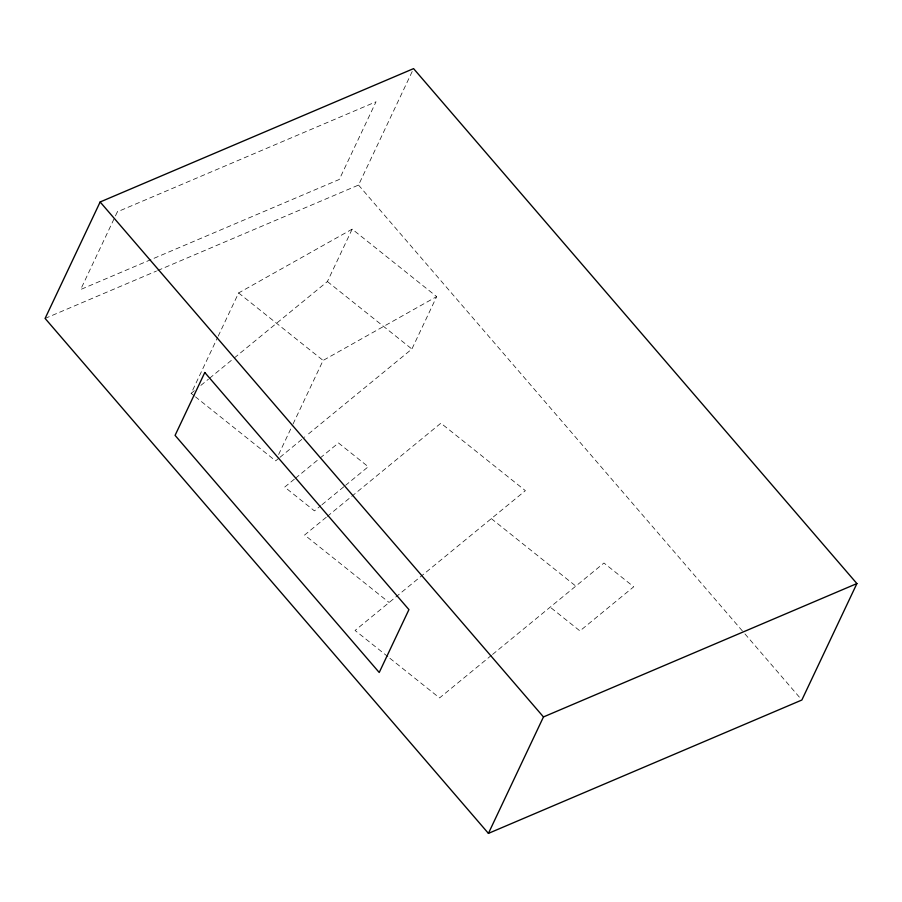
<?xml version="1.0" encoding="UTF-8"?>
<svg xmlns="http://www.w3.org/2000/svg" width="902" height="902" viewBox="0 0 902 902"><rect width="100%" height="100%" fill="white"/><g stroke="black" fill="none" stroke-linecap="round" stroke-linejoin="round"><path stroke-width="0.68" stroke-dasharray="4.51 3.38" d="M194.437 396.012L191.145 393.385L217.585 337.449M218.183 336.175L238.613 292.958L352.175 229.131L436.669 296.611L411.898 349.029L305.925 436.016M157.782 270.487L358.534 185.068L412.383 71.145M234.396 357.88L327.403 281.548L352.175 229.131M278.639 454.507L292.462 425.27M293.06 423.996L323.108 360.439L436.669 296.611M191.145 393.385L194.381 390.724M200.875 385.391L208.441 379.178M209.523 378.299L233.314 358.77M278.887 458.205L275.64 460.866L195.531 396.891M279.97 457.314L304.842 436.895M294.368 479.165L284.694 487.103L314.46 510.882L320.909 505.582M295.45 478.274L319.105 458.859M320.187 457.979L338.475 442.961L368.242 466.74L345.646 485.276M321.991 504.703L344.575 486.155M326.265 517.263L304.628 535.01L389.134 602.491M327.336 516.372L440.886 423.185L525.392 490.665L355.061 630.453L387.984 656.746M491.466 655.326L439.556 697.934L389.078 657.626M492.548 654.446L603.957 563.017L633.723 586.785L579.941 630.926L550.175 607.147M45.1 318.429L156.486 271.04M327.403 281.548L411.898 349.029M238.613 292.958L323.108 360.439M491.319 518.616L575.826 586.097M358.534 185.068L744.026 632.854M744.951 633.914L800.931 698.949M117.361 211.835L80.65 289.519L339.31 179.453L376.021 101.779L117.361 211.835"/><path stroke-width="1.35" d="M100.145 201.98L45.1 318.429L488.422 833.38L801.855 700.02L856.9 583.571L413.578 68.62L100.145 201.98L543.466 716.932L488.422 833.38M543.466 716.932L856.9 583.571M204.799 372.503L175.078 435.373L379.223 672.486L408.933 609.617L204.799 372.503"/></g></svg>
